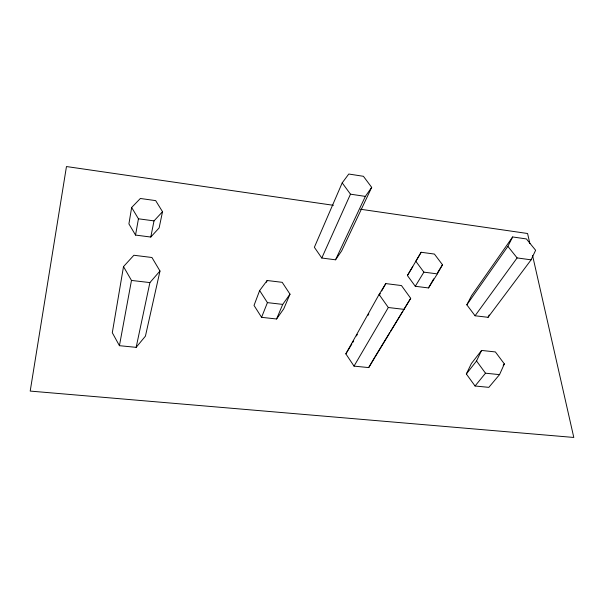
<?xml version="1.0" encoding="UTF-8"?>
<svg xmlns="http://www.w3.org/2000/svg" width="604" height="604" viewBox="0 0 604 604"><rect width="100%" height="100%" fill="white"/><g stroke="black" fill="none" stroke-linecap="round" stroke-linejoin="round"><path stroke-width="0.91" d="M131.649 207.489L128.909 223.91L135.538 235.077L150.781 237.047L159.131 227.912L162.521 211.717L155.666 200.619L140.37 198.482L131.649 207.489L138.444 218.799L135.538 235.077M123.503 266.606L112.299 332.728L119.433 345.684L136.157 347.345L145.436 336.134L159.984 271.015L151.936 257.5L133.877 255.258L123.503 266.606L131.476 280.43L119.433 345.684M150.781 237.047L154.02 220.883L162.521 211.717M136.157 347.345L149.905 282.589L159.984 271.015M259.644 290.562L254.02 305.435L261.577 317.327L276.572 318.995L283.752 308.833L290.003 294.163L282.204 282.332L267.149 280.505L259.644 290.562L267.421 302.627L282.725 304.393L290.003 294.163M266.477 282.257L267.149 280.505M261.577 317.327L267.421 302.627M276.572 318.995L282.725 304.393M342.196 182.884L314.367 247.285L321.781 258.021L335.53 259.811L341.653 250.902L371.694 187.368L363.412 176.292L348.78 174.028L342.196 182.884L350.471 194.171L365.344 196.391L371.694 187.368M321.781 258.021L350.471 194.171M499.531 374.631L504.355 363.918L495.386 351.936L481.584 350.433L471.392 363.517L466.341 373.974L475.061 386.001L488.825 387.353L499.531 374.631L485.503 373.197L476.526 360.981L481.584 350.433M335.53 259.811L365.344 196.391M531.097 259.841L535.627 250.267L526.401 238.935L512.637 236.957L471.603 295.605L466.832 304.816L475.069 315.771L488.062 317.311L531.097 259.841L517.115 257.916L507.873 246.364L512.637 236.957M488.062 317.311L489.21 314.971M345.843 353.861L379.086 294.473L385.79 283.593L401.456 285.556L410.697 298.316L368.697 367.587L354.027 366.122L345.843 353.861L351.845 344.069M352.766 342.498L353.68 340.867M356.436 335.952L357.349 334.322M367.896 315.499L368.817 313.869M379.365 295.046L380.286 293.416M381.66 290.962L385.79 283.593M437.334 273.884L442.498 264.771L434.412 254.065L421.162 252.268L415.794 261.238L423.88 272.14L437.334 273.884L428.508 287.942L415.295 286.288L407.421 275.53L421.162 252.268M428.508 287.942L433.657 278.882M368.697 367.587L374.495 357.644M354.027 366.122L388.319 307.512L379.086 294.473M407.421 275.53L412.759 266.606M415.295 286.288L423.88 272.14M374.941 356.873L389.633 332.812M390.614 331.203L402.86 311.151M403.842 309.55L410.697 298.316M437.583 272.615L442.498 264.771M466.832 304.816L507.873 246.364M475.069 315.771L517.115 257.916M466.341 373.974L476.526 360.981M475.061 386.001L485.503 373.197M503.162 365.344L504.355 363.918M131.476 280.43L149.905 282.589M388.319 307.512L404.265 309.399M138.444 218.799L154.02 220.883M333.423 205.307L66.463 166.545L30.2 391.082L573.8 437.455L532.577 255.552M360.497 209.241L527.579 233.506L529.867 243.608"/></g></svg>
